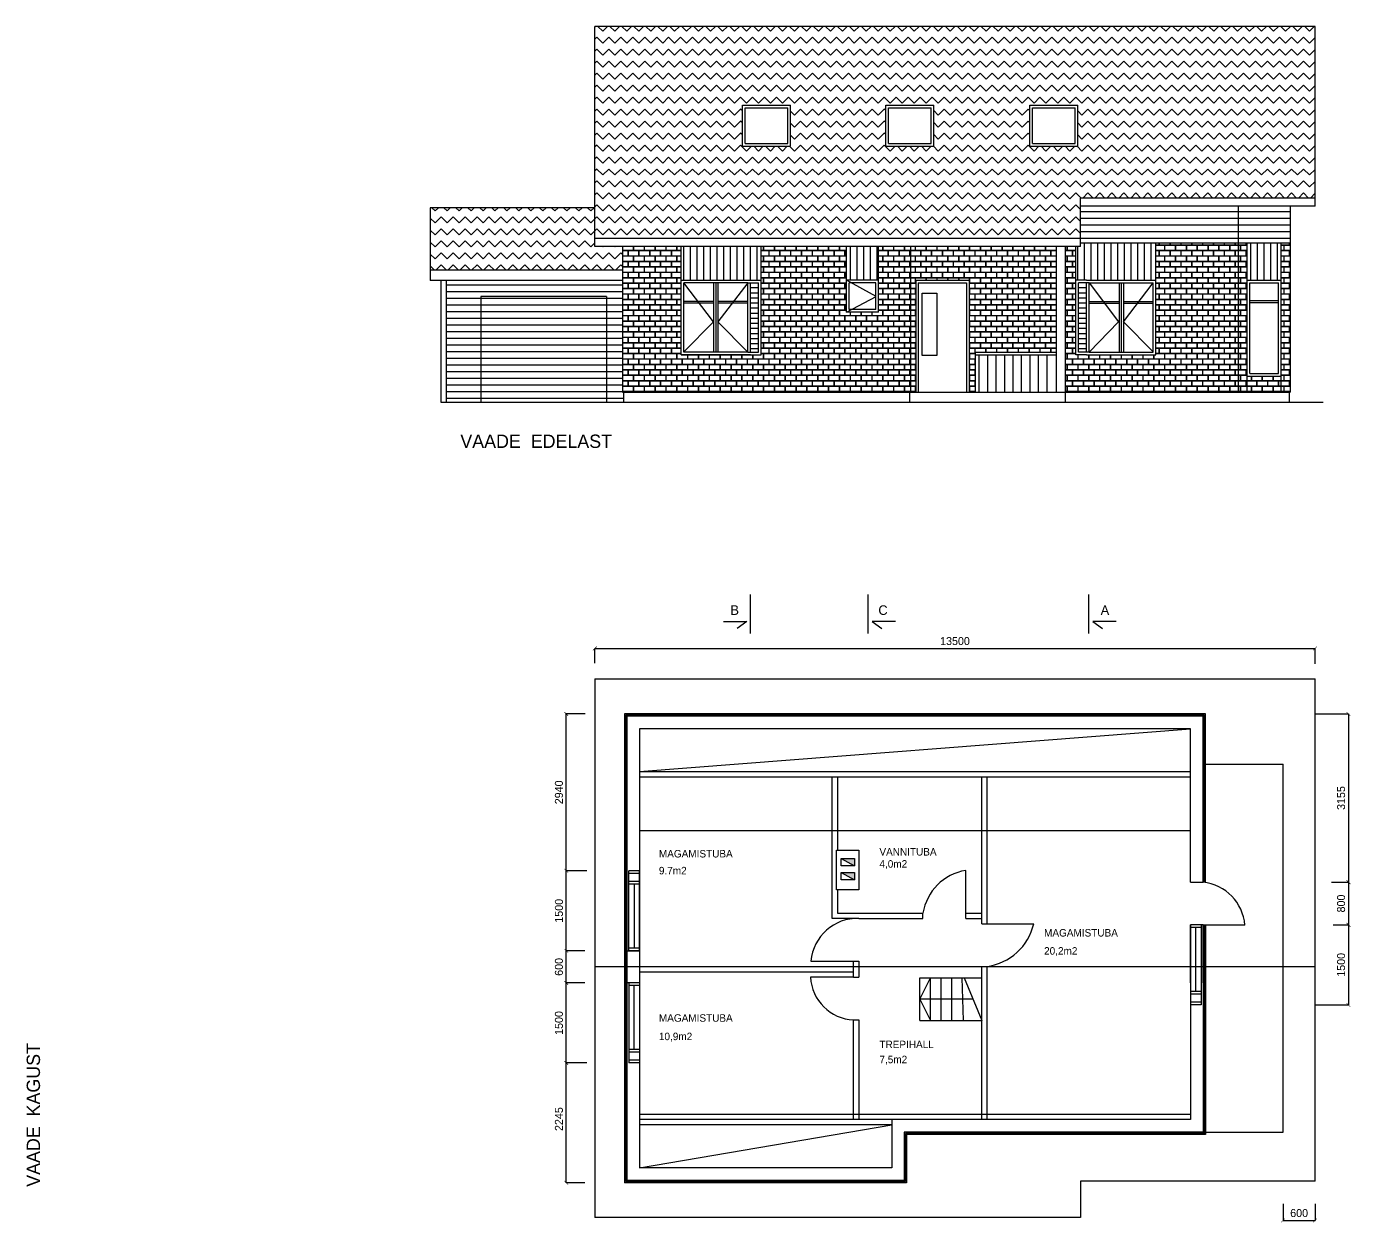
# Model space of a CAD drawing. Header units: millimetres. Extents: x -183747 to 314141, y 291435 to 411008.
# Drawn here: x -145679 to -120863, y 388589 to 411008 of the extents above; entities that cross this region are included whole.
import ezdxf

# ---------------------------------------------------------------- set-up
doc = ezdxf.new("R2010")
doc.units = ezdxf.units.MM
for name, color, linetype in [('kivivooder', 254, 'Continuous'), ('kollane', 5, 'Continuous'), ('PIIR', 1, 'Continuous'), ('pun', 1, 'Continuous'), ('puuvooder', 31, 'Continuous'), ('TEKST', 7, 'Continuous'), ('uks', 5, 'Continuous')]:
    doc.layers.add(name, color=color, linetype=linetype)
doc.dimstyles.new('ISO-25', dxfattribs={"dimtxt": 2.5, "dimasz": 2.5, "dimexe": 1.25, "dimexo": 0.625, "dimgap": 6.25, "dimtad": 1, "dimdec": 0, "dimtxsty": 'Standard', "dimcen": 2.5, "dimadec": 0, "dimazin": 0, "dimtfac": 1, "dimtdec": 0, "dimtmove": 0, "dimatfit": 3, "dimfxl": 0, "dimarcsym": 0})
pattern_1 = [(135, (-85935.17, 2540.42), (-224.5064, 7e-14), [158.75, -158.75]), (225, (-86047.42, 2652.67), (-7e-14, -224.5064), [158.75, -158.75])]
pattern_2 = [(360, (-85935.17, 2540.42), (3e-14, 125), [])]
pattern_3 = [(360, (-85935.17, 2540.42), (101.6, 101.6), [198.4375, -4.7625]), (360, (-86036.77, 2545.18), (101.6, 101.6), [198.4375, -4.7625]), (90, (-85935.17, 2540.42), (-101.6, 101.6), [-106.3625, 96.8375]), (90, (-85939.93, 2540.42), (-101.6, 101.6), [-106.3625, 96.8375])]
pattern_4 = [(90, (-244983.4, 195642.76), (-125, 4e-14), [])]

# ---------------------------------------------------------------- blocks, each defined once
blk = doc.blocks.new('_ArchTick')
at = {"color": 0, "linetype": 'ByBlock', "const_width": 0.15}
blk.add_lwpolyline([(-0.5, -0.5), (0.5, 0.5)], dxfattribs=at)
blk = doc.blocks.new('*D63')
at = {"layer": 'Defpoints', "color": 0}
for p in [(-135562, 391579), (-135172, 391579), (-135207, 389335)]:
    blk.add_point(p, dxfattribs=at)
at = {"layer": 'pun', "color": 0, "lineweight": -2}
for p, q in [((-135179, 391579), (-135563, 391579)), ((-135562, 389335), (-135562, 391579)), ((-135214, 389335), (-135563, 389335))]:
    blk.add_line(p, q, dxfattribs=at)
at = {"layer": 'pun', "color": 0, "lineweight": -2, "xscale": 70, "yscale": 70, "zscale": 70}
for p, rotation in [((-135562, 391579), 90), ((-135562, 389335), 270)]:
    blk.add_blockref('_ArchTick', p, dxfattribs=dict(at, rotation=rotation))
at = {"layer": 'pun', "color": 0, "insert": (-135699, 390527), "char_height": 150, "attachment_point": 5, "rotation": 90}
blk.add_mtext('2245', dxfattribs=at)
blk = doc.blocks.new('*D24')
at = {"layer": 'Defpoints', "color": 0}
for p in [(-135562, 395182), (-135172, 395182), (-135207, 393681)]:
    blk.add_point(p, dxfattribs=at)
at = {"layer": 'pun', "color": 0, "lineweight": -2}
for p, q in [((-135179, 395182), (-135563, 395182)), ((-135562, 393681), (-135562, 395182)), ((-135214, 393681), (-135563, 393681))]:
    blk.add_line(p, q, dxfattribs=at)
at = {"layer": 'pun', "color": 0, "lineweight": -2, "xscale": 70, "yscale": 70, "zscale": 70}
for p, rotation in [((-135562, 395182), 90), ((-135562, 393681), 270)]:
    blk.add_blockref('_ArchTick', p, dxfattribs=dict(at, rotation=rotation))
at = {"layer": 'pun', "color": 0, "insert": (-135699, 394432), "char_height": 150, "attachment_point": 5, "rotation": 90}
blk.add_mtext('1500', dxfattribs=at)
blk = doc.blocks.new('*D23')
at = {"layer": 'Defpoints', "color": 0}
for p in [(-135562, 393681), (-135207, 393681), (-135207, 393079)]:
    blk.add_point(p, dxfattribs=at)
at = {"layer": 'pun', "color": 0, "lineweight": -2}
for p, q in [((-135214, 393681), (-135563, 393681)), ((-135562, 393079), (-135562, 393681)), ((-135214, 393079), (-135563, 393079))]:
    blk.add_line(p, q, dxfattribs=at)
at = {"layer": 'pun', "color": 0, "lineweight": -2, "xscale": 70, "yscale": 70, "zscale": 70}
for p, rotation in [((-135562, 393681), 90), ((-135562, 393079), 270)]:
    blk.add_blockref('_ArchTick', p, dxfattribs=dict(at, rotation=rotation))
at = {"layer": 'pun', "color": 0, "insert": (-135699, 393380), "char_height": 150, "attachment_point": 5, "rotation": 90}
blk.add_mtext('600', dxfattribs=at)
blk = doc.blocks.new('*D22')
at = {"layer": 'Defpoints', "color": 0}
for p in [(-135562, 393079), (-135207, 393079), (-135172, 391579)]:
    blk.add_point(p, dxfattribs=at)
at = {"layer": 'pun', "color": 0, "lineweight": -2}
for p, q in [((-135214, 393079), (-135563, 393079)), ((-135562, 391579), (-135562, 393079)), ((-135179, 391579), (-135563, 391579))]:
    blk.add_line(p, q, dxfattribs=at)
at = {"layer": 'pun', "color": 0, "lineweight": -2, "xscale": 70, "yscale": 70, "zscale": 70}
for p, rotation in [((-135562, 393079), 90), ((-135562, 391579), 270)]:
    blk.add_blockref('_ArchTick', p, dxfattribs=dict(at, rotation=rotation))
at = {"layer": 'pun', "color": 0, "insert": (-135699, 392329), "char_height": 150, "attachment_point": 5, "rotation": 90}
blk.add_mtext('1500', dxfattribs=at)
blk = doc.blocks.new('*D21')
at = {"layer": 'Defpoints', "color": 0}
for p in [(-135562, 398122), (-135201, 398122), (-135172, 395182)]:
    blk.add_point(p, dxfattribs=at)
at = {"layer": 'pun', "color": 0, "lineweight": -2}
for p, q in [((-135207, 398122), (-135563, 398122)), ((-135562, 395182), (-135562, 398122)), ((-135179, 395182), (-135563, 395182))]:
    blk.add_line(p, q, dxfattribs=at)
at = {"layer": 'pun', "color": 0, "lineweight": -2, "xscale": 70, "yscale": 70, "zscale": 70}
for p, rotation in [((-135562, 398122), 90), ((-135562, 395182), 270)]:
    blk.add_blockref('_ArchTick', p, dxfattribs=dict(at, rotation=rotation))
at = {"layer": 'pun', "color": 0, "insert": (-135699, 396652), "char_height": 150, "attachment_point": 5, "rotation": 90}
blk.add_mtext('2940', dxfattribs=at)
blk = doc.blocks.new('*D20')
at = {"layer": 'Defpoints', "color": 0}
for p in [(-121526, 399349), (-135026, 399068), (-121526, 399057)]:
    blk.add_point(p, dxfattribs=at)
at = {"layer": 'pun', "color": 0, "lineweight": -2}
for p, q in [((-135026, 399074), (-135026, 399351)), ((-135026, 399349), (-121526, 399349)), ((-121526, 399063), (-121526, 399351))]:
    blk.add_line(p, q, dxfattribs=at)
at = {"layer": 'pun', "color": 0, "lineweight": -2, "xscale": 70, "yscale": 70, "zscale": 70, "rotation": 180}
blk.add_blockref('_ArchTick', (-135026, 399349), dxfattribs=at)
at = {"layer": 'pun', "color": 0, "lineweight": -2, "xscale": 70, "yscale": 70, "zscale": 70}
blk.add_blockref('_ArchTick', (-121526, 399349), dxfattribs=at)
at = {"layer": 'pun', "color": 0, "insert": (-128276, 399487), "char_height": 150, "attachment_point": 5}
blk.add_mtext('13500', dxfattribs=at)
blk = doc.blocks.new('*D67')
at = {"layer": 'Defpoints', "color": 0}
for p in [(-122126, 388945), (-121526, 388945), (-121526, 388627)]:
    blk.add_point(p, dxfattribs=at)
at = {"layer": 'pun', "color": 0, "lineweight": -2}
for p, q in [((-122126, 388939), (-122126, 388626)), ((-121526, 388939), (-121526, 388626)), ((-122126, 388627), (-121526, 388627))]:
    blk.add_line(p, q, dxfattribs=at)
at = {"layer": 'pun', "color": 0, "lineweight": -2, "xscale": 70, "yscale": 70, "zscale": 70, "rotation": 180}
blk.add_blockref('_ArchTick', (-122126, 388627), dxfattribs=at)
at = {"layer": 'pun', "color": 0, "lineweight": -2, "xscale": 70, "yscale": 70, "zscale": 70}
blk.add_blockref('_ArchTick', (-121526, 388627), dxfattribs=at)
at = {"layer": 'pun', "color": 0, "insert": (-121826, 388765), "char_height": 150, "attachment_point": 5}
blk.add_mtext('600', dxfattribs=at)
blk = doc.blocks.new('*D66')
at = {"layer": 'Defpoints', "color": 0}
for p in [(-121224, 394968), (-121195, 394168), (-120901, 394168)]:
    blk.add_point(p, dxfattribs=at)
at = {"layer": 'pun', "color": 0, "lineweight": -2}
for p, q in [((-121217, 394968), (-120900, 394968)), ((-120901, 394968), (-120901, 394168)), ((-121189, 394168), (-120900, 394168))]:
    blk.add_line(p, q, dxfattribs=at)
at = {"layer": 'pun', "color": 0, "lineweight": -2, "xscale": 70, "yscale": 70, "zscale": 70}
for p, rotation in [((-120901, 394968), 90), ((-120901, 394168), 270)]:
    blk.add_blockref('_ArchTick', p, dxfattribs=dict(at, rotation=rotation))
at = {"layer": 'pun', "color": 0, "insert": (-121039, 394568), "char_height": 150, "attachment_point": 5, "rotation": 90}
blk.add_mtext('800', dxfattribs=at)
blk = doc.blocks.new('*D65')
at = {"layer": 'Defpoints', "color": 0}
for p in [(-121526, 398122), (-121224, 394968), (-120901, 394968)]:
    blk.add_point(p, dxfattribs=at)
at = {"layer": 'pun', "color": 0, "lineweight": -2}
for p, q in [((-121520, 398122), (-120900, 398122)), ((-120901, 398122), (-120901, 394968)), ((-121217, 394968), (-120900, 394968))]:
    blk.add_line(p, q, dxfattribs=at)
at = {"layer": 'pun', "color": 0, "lineweight": -2, "xscale": 70, "yscale": 70, "zscale": 70}
for p, rotation in [((-120901, 398122), 90), ((-120901, 394968), 270)]:
    blk.add_blockref('_ArchTick', p, dxfattribs=dict(at, rotation=rotation))
at = {"layer": 'pun', "color": 0, "insert": (-121039, 396545), "char_height": 150, "attachment_point": 5, "rotation": 90}
blk.add_mtext('3155', dxfattribs=at)
blk = doc.blocks.new('*D64')
at = {"layer": 'Defpoints', "color": 0}
for p in [(-121195, 394168), (-121526, 392668), (-120901, 392668)]:
    blk.add_point(p, dxfattribs=at)
at = {"layer": 'pun', "color": 0, "lineweight": -2}
for p, q in [((-121189, 394168), (-120900, 394168)), ((-120901, 394168), (-120901, 392668)), ((-121520, 392668), (-120900, 392668))]:
    blk.add_line(p, q, dxfattribs=at)
at = {"layer": 'pun', "color": 0, "lineweight": -2, "xscale": 70, "yscale": 70, "zscale": 70}
for p, rotation in [((-120901, 394168), 90), ((-120901, 392668), 270)]:
    blk.add_blockref('_ArchTick', p, dxfattribs=dict(at, rotation=rotation))
at = {"layer": 'pun', "color": 0, "insert": (-121039, 393418), "char_height": 150, "attachment_point": 5, "rotation": 90}
blk.add_mtext('1500', dxfattribs=at)

msp = doc.modelspace()

# ---------------------------------------------------------------- hatches: boundary and pattern name
at = {"layer": 'kivivooder'}
h = msp.add_hatch(dxfattribs=at)
h.set_pattern_fill('AR-B816C', color=256, scale=0.5, angle=360, style=0)
h.set_pattern_definition(pattern_3)
h.paths.add_polyline_path([(-133410.79905, 406253.93498), (-133410.79905, 406885.61547), (-134510.79905, 406885.61547), (-134510.79905, 404153.93498), (-129110.79905, 404153.93498), (-129110.79905, 406885.61547), (-129710.79905, 406885.61547), (-129710.79905, 406253.93498), (-129710.79905, 405653.93498), (-130310.79905, 405653.93498), (-130310.79905, 406253.93498), (-130310.79905, 406885.61547), (-131910.79905, 406885.61547), (-131910.79905, 406253.93498), (-131910.79905, 404853.93498), (-132110.79905, 404853.93498), (-133410.79905, 404853.93498)])
h = msp.add_hatch(dxfattribs=at)
h.set_pattern_fill('AR-B816C', color=256, scale=0.5, angle=360, style=0)
h.set_pattern_definition(pattern_3)
h.paths.add_polyline_path([(-126381.5613, 406885.61547), (-129110.79905, 406885.61547), (-129110.79905, 404153.93498), (-129011.6961, 404153.93498), (-129011.6961, 406254.55998), (-128010.79905, 406254.55998), (-128010.79905, 404153.93498), (-127899.76518, 404153.93498), (-127899.76518, 404895.3094), (-126381.5613, 404895.3094)])
h = msp.add_hatch(dxfattribs=at)
h.set_pattern_fill('AR-B816C', color=256, scale=0.5, angle=360, style=0)
h.set_pattern_definition(pattern_3)
h.paths.add_polyline_path([(-122969.37769, 404153.93498), (-122969.37769, 406953.93498), (-124510.79905, 406953.93498), (-124510.79905, 406253.93498), (-124510.79905, 404853.93498), (-125810.79905, 404853.93498), (-126010.79905, 404853.93498), (-126010.79905, 406253.93498), (-126010.79905, 406885.61547), (-126210.79905, 406885.61547), (-126210.79905, 404153.93498)])
h = msp.add_hatch(dxfattribs=at)
h.set_pattern_fill('AR-B816C', color=256, scale=0.5, angle=360, style=0)
h.set_pattern_definition(pattern_3)
h.paths.add_polyline_path([(-122969.37769, 404153.93498), (-122800.58999, 404153.93498), (-122800.58999, 404453.93498), (-122800.58999, 406253.93498), (-122800.58999, 406953.93498), (-122969.37769, 406953.93498)])
h.paths.add_polyline_path([(-122164.19388, 404453.93498), (-122164.19388, 404153.93498), (-121991.56023, 404153.93498), (-121991.56023, 406953.93498), (-122164.19388, 406953.93498), (-122164.19388, 406253.93498)])
h.paths.add_polyline_path([(-122164.19388, 404153.93498), (-122164.19388, 404453.93498), (-122800.58999, 404453.93498), (-122800.58999, 404153.93498)])
at = {"layer": 'kollane'}
h = msp.add_hatch(dxfattribs=at)
h.set_pattern_fill('LINE', color=256, scale=30, angle=360, style=0)
h.set_pattern_definition([(360, (-234805.11, 198943.36), (2e-14, 95.25), [])])
h.paths.add_polyline_path([(-131960.79905, 406203.93498), (-132110.79905, 406203.93498), (-132110.79905, 404903.93498), (-131960.79905, 404903.93498)])
h = msp.add_hatch(dxfattribs=at)
h.set_pattern_fill('LINE', color=256, scale=30, angle=360, style=0)
h.set_pattern_definition([(180, (-23116.49, 198943.36), (2e-14, 95.25), [])])
h.paths.add_polyline_path([(-125810.79905, 406203.93498), (-125960.79905, 406203.93498), (-125960.79905, 404903.93498), (-125810.79905, 404903.93498)])
h = msp.add_hatch(dxfattribs=at)
h.set_pattern_fill('LINE', color=256, scale=50, angle=810, style=0)
h.set_pattern_definition([(90, (-175127.77, 442570.17), (-158.75, 9e-14), [])])
h.paths.add_polyline_path([(-127899.76518, 404845.3094), (-127899.76518, 404153.93498), (-126481.5613, 404153.93498), (-126481.5613, 404845.3094)])
at = {"layer": 'pun'}
h = msp.add_hatch(dxfattribs=at)
h.set_pattern_fill('ZIGZAG', color=256, scale=50, angle=495, style=0)
h.set_pattern_definition(pattern_1)
h.paths.add_polyline_path([(-135025.79905, 411007.505), (-135025.79905, 407035.61547), (-125925.79905, 407035.61547), (-125925.79905, 407791.05383), (-121525.79905, 407791.05383), (-121525.79905, 411007.505)])
h.paths.add_polyline_path([(-131360.78153, 409534.505), (-131360.78153, 408763.15987), (-132260.78153, 408763.15987), (-132260.78153, 409534.505)], flags=16)
h.paths.add_polyline_path([(-131410.78153, 409484.505), (-131410.78153, 408813.15987), (-132210.78153, 408813.15987), (-132210.78153, 409484.505)], flags=0)
h.paths.add_polyline_path([(-129574.74577, 409534.505), (-128674.74577, 409534.505), (-128674.74577, 408763.15987), (-129574.74577, 408763.15987)], flags=16)
h.paths.add_polyline_path([(-129524.74577, 409484.505), (-128724.74577, 409484.505), (-128724.74577, 408813.15987), (-129524.74577, 408813.15987)], flags=0)
h.paths.add_polyline_path([(-126874.74577, 409534.505), (-125974.74577, 409534.505), (-125974.74577, 408763.15987), (-126874.74577, 408763.15987)], flags=16)
h.paths.add_polyline_path([(-126824.74577, 409484.505), (-126024.74577, 409484.505), (-126024.74577, 408813.15987), (-126824.74577, 408813.15987)], flags=0)
h.paths.add_polyline_path([(-132210.78153, 409484.505), (-132210.78153, 408813.15987), (-131410.78153, 408813.15987), (-131410.78153, 409484.505)], flags=0)
h.paths.add_polyline_path([(-128724.74577, 409484.505), (-129524.74577, 409484.505), (-129524.74577, 408813.15987), (-128724.74577, 408813.15987)], flags=0)
h.paths.add_polyline_path([(-126024.74577, 409484.505), (-126824.74577, 409484.505), (-126824.74577, 408813.15987), (-126024.74577, 408813.15987)], flags=0)
h = msp.add_hatch(dxfattribs=at)
h.set_pattern_fill('ZIGZAG', color=256, scale=50, angle=495, style=0)
h.set_pattern_definition(pattern_1)
h.paths.add_polyline_path([(-135782.86475, 406439.93498), (-134510.79905, 406439.93498), (-134510.79905, 406885.61547), (-135025.79905, 406885.61547), (-135025.79905, 407610.99526), (-138110.79905, 407610.99526), (-138110.79905, 406439.48537), (-135782.86475, 406439.48537)])
at = {"layer": 'puuvooder'}
h = msp.add_hatch(dxfattribs=at)
h.set_pattern_fill('_USER', color=256, scale=125, angle=360, style=0, pattern_type=0)
h.set_pattern_definition(pattern_2)
h.paths.add_polyline_path([(-122969.37769, 406953.93498), (-122969.37769, 407637.84494), (-125925.79905, 407637.84494), (-125925.79905, 406953.93498)])
h = msp.add_hatch(dxfattribs=at)
h.set_pattern_fill('_USER', color=256, scale=125, angle=360, style=0, pattern_type=0)
h.set_pattern_definition(pattern_2)
h.paths.add_polyline_path([(-122969.37769, 407637.84494), (-122969.37769, 406953.93498), (-121991.56023, 406953.93498), (-121991.56023, 407637.84494)])
h = msp.add_hatch(dxfattribs=at)
h.set_pattern_fill('_USER', color=256, scale=125, angle=450, style=0, pattern_type=0)
h.set_pattern_definition(pattern_4)
h.paths.add_polyline_path([(-132110.79905, 406253.93498), (-131910.79905, 406253.93498), (-131910.79905, 406885.61547), (-133410.79905, 406885.61547), (-133410.79905, 406253.93498)])
h = msp.add_hatch(dxfattribs=at)
h.set_pattern_fill('_USER', color=256, scale=125, angle=450, style=0, pattern_type=0)
h.set_pattern_definition(pattern_4)
h.paths.add_polyline_path([(-129710.79905, 406253.93498), (-129710.79905, 406885.61547), (-130310.79905, 406885.61547), (-130310.79905, 406253.93498)])
h = msp.add_hatch(dxfattribs=at)
h.set_pattern_fill('_USER', color=256, scale=125, angle=450, style=0, pattern_type=0)
h.set_pattern_definition([(90, (-244975.81, 195642.76), (-125, 4e-14), [])])
h.paths.add_polyline_path([(-125903.21161, 406953.93498), (-125903.21161, 406885.61547), (-126010.79905, 406885.61547), (-126010.79905, 406253.93498), (-125810.79905, 406253.93498), (-124510.79905, 406253.93498), (-124510.79905, 406953.93498)])
h = msp.add_hatch(dxfattribs=at)
h.set_pattern_fill('_USER', color=256, scale=125, angle=450, style=0, pattern_type=0)
h.set_pattern_definition([(90, (-244981.08, 195642.76), (-125, 4e-14), [])])
h.paths.add_polyline_path([(-122800.58999, 406953.93498), (-122800.58999, 406253.93498), (-122164.19388, 406253.93498), (-122164.19388, 406953.93498)])
h = msp.add_hatch(dxfattribs=at)
h.set_pattern_fill('_USER', color=256, scale=125, angle=360, style=0, pattern_type=0)
h.set_pattern_definition(pattern_2)
h.paths.add_polyline_path([(-137810.79905, 403965.67027), (-137160.79905, 403965.67027), (-137160.79905, 405947.97141), (-134810.79905, 405947.97141), (-134810.79905, 403965.67027), (-134488.79905, 403965.67027), (-134488.79905, 404153.93498), (-134510.79905, 404153.93498), (-134510.79905, 406247.97141), (-137810.79905, 406247.97141)])
h = msp.add_hatch(dxfattribs=at)
h.set_pattern_fill('_USER', color=1, scale=125, angle=360, style=0, pattern_type=0)
h.set_pattern_definition(pattern_2)
h.paths.add_polyline_path([(-137160.79905, 403965.67027), (-134810.79905, 403965.67027), (-134810.79905, 405947.97141), (-137160.79905, 405947.97141)])
at = {"layer": 'uks'}
h = msp.add_hatch(color=256, dxfattribs=at)
h.paths.add_polyline_path([(-130411.85512, 395414.64381), (-130159.81307, 395274.82564), (-130159.81307, 395414.64381)])
h.paths.add_polyline_path([(-130411.85512, 395148.98916), (-130159.81307, 395009.17099), (-130159.81307, 395148.98916)])

# ---------------------------------------------------------------- linework, layer by layer
for p, q in [((-135025.79905, 406885.61547), (-135025.79905, 411007.505)), ((-121525.79905, 411007.505), (-135025.79905, 411007.505)), ((-121525.79905, 407637.84494), (-121525.79905, 411007.505)), ((-121525.79905, 407791.05383), (-125925.79905, 407791.05383)), ((-138110.79905, 407610.99526), (-138110.79905, 406247.97141)), ((-135025.79905, 407610.99526), (-138110.79905, 407610.99526)), ((-121525.79905, 407637.84494), (-125925.79905, 407637.84494)), ((-122969.37769, 407637.84494), (-122969.37769, 404153.93498)), ((-121991.56023, 407637.84494), (-121991.56023, 404153.93498)), ((-125925.79905, 407035.61547), (-135025.79905, 407035.61547)), ((-125925.79905, 406885.61547), (-135025.79905, 406885.61547)), ((-134510.79905, 406885.61547), (-134510.79905, 404153.93498)), ((-129110.79905, 406885.61547), (-129110.79905, 404153.93498)), ((-126381.5613, 406885.61547), (-126381.5613, 404153.93498)), ((-126210.79905, 406885.61547), (-126210.79905, 404153.93498)), ((-134510.79905, 406439.48537), (-138110.79905, 406439.48537)), ((-134510.79905, 406247.97141), (-138110.79905, 406247.97141)), ((-137910.79905, 406247.97141), (-137910.79905, 403965.67027)), ((-137810.79905, 406247.97141), (-137810.79905, 403965.67027)), ((-137160.79905, 405947.97141), (-137160.79905, 403965.67027)), ((-134810.79905, 405947.97141), (-137160.79905, 405947.97141)), ((-134810.79905, 405947.97141), (-134810.79905, 403965.67027)), ((-134488.79905, 404153.93498), (-134488.79905, 403965.67027)), ((-129130.48949, 404153.93498), (-129130.48949, 403965.67027)), ((-126210.79905, 404153.93498), (-126210.79905, 403965.67027)), ((-122013.56023, 404153.93498), (-122013.56023, 403965.67027)), ((-137910.79905, 403965.67027), (-121376.35047, 403965.67027)), ((-134467.79905, 398122.39492), (-134467.79905, 390281.64492)), ((-123583.79905, 398122.39492), (-134467.79905, 398122.39492)), ((-134447.79905, 398102.39492), (-134447.79905, 390281.64492)), ((-123603.79905, 398102.39492), (-134447.79905, 398102.39492)), ((-134425.79905, 398080.39492), (-134425.79905, 390281.64492)), ((-123625.79905, 398080.39492), (-134425.79905, 398080.39492)), ((-123625.79905, 394968.39492), (-123625.79905, 398080.39492)), ((-123603.79905, 394968.39492), (-123603.79905, 398102.39492)), ((-123583.79905, 394968.39492), (-123583.79905, 398122.39492)), ((-134190.79905, 397845.39492), (-134190.79905, 390281.64492)), ((-123860.79905, 397845.39492), (-134190.79905, 397845.39492)), ((-123860.79905, 394968.39492), (-123860.79905, 397845.39492)), ((-123625.79905, 397178.70935), (-122125.79905, 397178.70935)), ((-122125.79905, 390281.64492), (-122125.79905, 397178.70935)), ((-134190.79905, 397043.70935), (-123860.79905, 397043.70935)), ((-134190.79905, 396943.70935), (-130090.79905, 396943.70935)), ((-130575.79905, 394287.67302), (-130575.79905, 396943.70935)), ((-130475.79905, 396943.70935), (-130475.79905, 395568.44387)), ((-130090.79905, 396943.70935), (-123860.79905, 396943.70935)), ((-127775.79905, 394187.67302), (-127775.79905, 396943.70935)), ((-127675.79905, 394187.67302), (-127675.79905, 396943.70935)), ((-123860.79905, 394968.39492), (-123625.79905, 394968.39492)), ((-130475.79905, 394827.40754), (-130475.79905, 394387.67302)), ((-130475.79905, 394387.67302), (-128875.79905, 394387.67302)), ((-128875.79905, 394287.67302), (-128875.79905, 394387.67302)), ((-128075.79905, 394387.67302), (-127775.79905, 394387.67302)), ((-128075.79905, 394287.67302), (-128075.79905, 394387.67302)), ((-130075.79905, 394287.67302), (-130575.79905, 394287.67302)), ((-130075.79905, 394287.67302), (-128875.79905, 394287.67302)), ((-128075.79905, 394287.67302), (-127775.79905, 394287.67302)), ((-127775.79905, 394187.67302), (-127675.79905, 394187.67302)), ((-123860.79901, 393080.52992), (-123860.17401, 394168.52992)), ((-123625.79905, 394168.39492), (-123860.17409, 394168.39492)), ((-123625.79905, 393080.39492), (-123625.17405, 394168.39492)), ((-123603.79905, 394168.39492), (-123603.79905, 390259.64492)), ((-123583.79905, 394168.39492), (-123583.79905, 390239.64492)), ((-134425.79905, 393681.34152), (-134190.79905, 393681.34152)), ((-134190.79905, 393387.67302), (-130175.79905, 393387.67302)), ((-130175.79905, 393187.67302), (-130175.79905, 393487.67302)), ((-130175.79905, 393487.67302), (-130075.79905, 393487.67302)), ((-130075.79905, 393487.67302), (-130075.79905, 393187.67302)), ((-127775.79905, 390516.64492), (-127775.79905, 393387.67302)), ((-127775.79905, 393387.67302), (-127675.79905, 393387.67302)), ((-127675.79905, 390516.64492), (-127675.79905, 393387.67302)), ((-134190.79905, 393287.67302), (-130175.79905, 393287.67302)), ((-130175.79905, 393187.67302), (-130075.79905, 393187.67302)), ((-134190.79905, 393079.46652), (-134425.79905, 393079.46652)), ((-123860.79905, 393080.39492), (-123860.79905, 390516.64492)), ((-123625.79905, 393080.39492), (-123625.79905, 390281.64492)), ((-130175.79905, 390516.64492), (-130175.79905, 392387.67302)), ((-130175.79905, 392387.67302), (-130075.79905, 392387.67302)), ((-130075.79905, 392387.67302), (-130075.79905, 390516.64492)), ((-130075.79905, 392341.69067), (-130075.79905, 390531.64492)), ((-127775.79905, 390531.64492), (-127775.79905, 391128.70935)), ((-129460.79905, 390516.64492), (-134190.79905, 390516.64492)), ((-129460.79905, 390416.64492), (-134190.79905, 390416.64492)), ((-123860.79905, 390516.64492), (-129460.79905, 390516.64492)), ((-129460.79905, 390516.64492), (-129460.79905, 389611.83435)), ((-134467.79905, 390281.64492), (-134467.79905, 389334.83435)), ((-134447.79905, 390281.64492), (-134447.79905, 389354.83435)), ((-134425.79905, 390281.64492), (-134425.79905, 389376.83435)), ((-134190.79905, 390281.64492), (-134190.79905, 389611.83435)), ((-123625.79905, 390281.64492), (-129225.79905, 390281.64492)), ((-129225.79905, 390281.64492), (-129225.79905, 389376.83435)), ((-128925.79905, 390281.64492), (-129225.79905, 390281.64492)), ((-123603.79905, 390259.64492), (-129203.79905, 390259.64492)), ((-129203.79905, 390259.64492), (-129203.79905, 389354.83435)), ((-123583.79905, 390239.64492), (-129183.79905, 390239.64492)), ((-129183.79905, 390239.64492), (-129183.79905, 389334.83435)), ((-128025.79905, 390281.64492), (-124373.17604, 390281.64492)), ((-124373.17604, 390281.64492), (-123625.79905, 390281.64492)), ((-123625.79905, 390281.64492), (-122125.79905, 390281.64492)), ((-129225.79905, 389376.83435), (-134425.79905, 389376.83435)), ((-129460.79905, 389611.83435), (-134190.79905, 389611.83435)), ((-129183.79905, 389334.83435), (-134467.79905, 389334.83435)), ((-129203.79905, 389354.83435), (-134447.79905, 389354.83435))]:
    msp.add_line(p, q)
for points in [[(-130495.86914, 395568.44387), (-130075.79905, 395568.44387), (-130075.79905, 394827.40754), (-130495.86914, 394827.40754)], [(-130411.85512, 395414.64381), (-130159.81307, 395414.64381), (-130159.81307, 395274.82564), (-130411.85512, 395274.82564)], [(-130411.85512, 395148.98916), (-130159.81307, 395148.98916), (-130159.81307, 395009.17099), (-130411.85512, 395009.17099)]]:
    msp.add_lwpolyline(points, close=True)
at = {"layer": 'kivivooder'}
for p, q in [((-132260.78153, 409534.505), (-131360.78153, 409534.505)), ((-132260.78153, 408763.15987), (-132260.78153, 409534.505)), ((-132210.78153, 409484.505), (-131410.78153, 409484.505)), ((-132210.78153, 408813.15987), (-132210.78153, 409484.505)), ((-131410.78153, 408813.15987), (-131410.78153, 409484.505)), ((-131360.78153, 408763.15987), (-131360.78153, 409534.505)), ((-129574.74577, 408763.15987), (-129574.74577, 409534.505)), ((-129574.74577, 409534.505), (-128674.74577, 409534.505)), ((-129524.74577, 408813.15987), (-129524.74577, 409484.505)), ((-129524.74577, 409484.505), (-128724.74577, 409484.505)), ((-128724.74577, 408813.15987), (-128724.74577, 409484.505)), ((-128674.74577, 408763.15987), (-128674.74577, 409534.505)), ((-126874.74577, 409534.505), (-125974.74577, 409534.505)), ((-126874.74577, 408763.15987), (-126874.74577, 409534.505)), ((-126824.74577, 409484.505), (-126024.74577, 409484.505)), ((-126824.74577, 408813.15987), (-126824.74577, 409484.505)), ((-126024.74577, 408813.15987), (-126024.74577, 409484.505)), ((-125974.74577, 408763.15987), (-125974.74577, 409534.505)), ((-132260.78153, 408763.15987), (-131360.78153, 408763.15987)), ((-132210.78153, 408813.15987), (-131410.78153, 408813.15987)), ((-129574.74577, 408763.15987), (-128674.74577, 408763.15987)), ((-129524.74577, 408813.15987), (-128724.74577, 408813.15987)), ((-126874.74577, 408763.15987), (-125974.74577, 408763.15987)), ((-126824.74577, 408813.15987), (-126024.74577, 408813.15987)), ((-125925.79905, 406885.61547), (-125925.79905, 407791.05383)), ((-133410.79905, 406253.93498), (-133410.79905, 406885.61547)), ((-131910.79905, 406253.93498), (-131910.79905, 406885.61547)), ((-130310.79905, 406253.93498), (-130310.79905, 406885.61547)), ((-129710.79905, 406253.93498), (-129710.79905, 406885.61547)), ((-126010.79905, 406253.93498), (-126010.79905, 406885.61547)), ((-125925.79905, 406953.93498), (-121991.56023, 406953.93498)), ((-124510.79905, 406253.93498), (-124510.79905, 406953.93498)), ((-122800.58999, 406253.93498), (-122800.58999, 406953.93498)), ((-122164.19388, 406253.93498), (-122164.19388, 406953.93498)), ((-122800.58999, 404153.93498), (-122800.58999, 404453.93498)), ((-122164.19388, 404153.93498), (-122164.19388, 404453.93498)), ((-122164.19388, 404153.93498), (-122164.19388, 404453.93498)), ((-134390.79905, 393681.34152), (-134390.79905, 395181.96652)), ((-134190.79905, 395181.96652), (-134390.79905, 395181.96652)), ((-134190.79905, 395131.96652), (-134390.79905, 395131.96652)), ((-134190.79905, 393681.34152), (-134190.79905, 395181.96652)), ((-134190.79905, 394981.96652), (-134390.79905, 394981.96652)), ((-134190.79905, 394931.96652), (-134390.79905, 394931.96652)), ((-134290.79905, 394931.96652), (-134290.79905, 393731.96652)), ((-123660.17409, 394168.39492), (-123860.17409, 394168.39492)), ((-123860.17409, 394168.39492), (-123860.17409, 392667.76992)), ((-123660.17409, 394117.76992), (-123860.17409, 394117.76992)), ((-123760.17409, 392917.76992), (-123760.17409, 394117.76992)), ((-123660.17409, 394168.39492), (-123660.17409, 392667.76992)), ((-134190.79905, 393731.96652), (-134390.79905, 393731.96652)), ((-134190.79905, 393681.34152), (-134390.79905, 393681.34152)), ((-121525.79905, 393378.84152), (-135025.79905, 393378.84152)), ((-134390.79905, 393079.46652), (-134390.79905, 391578.84152)), ((-134190.79905, 393079.46652), (-134390.79905, 393079.46652)), ((-134190.79905, 393028.84152), (-134390.79905, 393028.84152)), ((-134290.79905, 391828.84152), (-134290.79905, 393028.84152)), ((-134190.79905, 393079.46652), (-134190.79905, 391578.84152)), ((-123660.17409, 392917.76992), (-123860.17409, 392917.76992)), ((-123660.17409, 392867.76992), (-123860.17409, 392867.76992)), ((-123660.17409, 392717.76992), (-123860.17409, 392717.76992)), ((-123660.17409, 392667.76992), (-123860.17409, 392667.76992)), ((-134190.79905, 391828.84152), (-134390.79905, 391828.84152)), ((-134190.79905, 391778.84152), (-134390.79905, 391778.84152)), ((-134190.79905, 391628.84152), (-134390.79905, 391628.84152)), ((-134190.79905, 391578.84152), (-134390.79905, 391578.84152))]:
    msp.add_line(p, q, dxfattribs=at)
at = {"layer": 'kollane'}
for p, q in [((-133410.79905, 404853.93498), (-133410.79905, 406253.93498)), ((-133410.79905, 404853.93498), (-133410.79905, 406253.93498)), ((-133410.79905, 406253.93498), (-132110.79905, 406253.93498)), ((-133410.79905, 404853.93498), (-133410.79905, 406253.93498)), ((-132110.79905, 406253.93498), (-131910.79905, 406253.93498)), ((-131910.79905, 404853.93498), (-131910.79905, 406253.93498)), ((-129710.79905, 406253.93498), (-130310.79905, 406253.93498)), ((-130310.79905, 405653.93498), (-130310.79905, 406253.93498)), ((-129710.79905, 405653.93498), (-129710.79905, 406253.93498)), ((-129011.6961, 406254.55998), (-128010.79905, 406254.55998)), ((-129011.6961, 406254.55998), (-129011.6961, 404153.93498)), ((-128010.79905, 406254.55998), (-128010.79905, 404153.93498)), ((-126010.79905, 404853.93498), (-126010.79905, 406253.93498)), ((-125810.79905, 406253.93498), (-126010.79905, 406253.93498)), ((-125810.79905, 406253.93498), (-124510.79905, 406253.93498)), ((-124510.79905, 404853.93498), (-124510.79905, 406253.93498)), ((-124510.79905, 404853.93498), (-124510.79905, 406253.93498)), ((-124510.79905, 404853.93498), (-124510.79905, 406253.93498)), ((-122800.58999, 406253.93498), (-122164.19388, 406253.93498)), ((-122800.58999, 404453.93498), (-122800.58999, 406253.93498)), ((-122164.19388, 404453.93498), (-122164.19388, 406253.93498)), ((-133360.79905, 404903.93498), (-133360.79905, 406203.93498)), ((-132800.79905, 406203.93498), (-132800.79905, 404903.93498)), ((-132760.79905, 406203.93498), (-132760.79905, 404903.93498)), ((-132720.79905, 406203.93498), (-132720.79905, 404903.93498)), ((-132160.79905, 404903.93498), (-132160.79905, 406203.93498)), ((-132160.79905, 406203.93498), (-131960.79905, 406203.93498)), ((-132110.79905, 404903.93498), (-132110.79905, 406203.93498)), ((-131960.79905, 404903.93498), (-131960.79905, 406203.93498)), ((-129760.79905, 406203.93498), (-130260.79905, 406203.93498)), ((-130260.79905, 405703.93498), (-130260.79905, 406203.93498)), ((-129760.79905, 405703.93498), (-129760.79905, 406203.93498)), ((-128963.42206, 406204.55998), (-128060.79905, 406204.55998)), ((-128963.42206, 406204.55998), (-128963.42206, 404153.93498)), ((-128060.79905, 406204.55998), (-128060.79905, 404153.93498)), ((-125960.79905, 404903.93498), (-125960.79905, 406203.93498)), ((-125760.79905, 406203.93498), (-125960.79905, 406203.93498)), ((-125810.79905, 404903.93498), (-125810.79905, 406203.93498)), ((-125760.79905, 404903.93498), (-125760.79905, 406203.93498)), ((-125200.79905, 406203.93498), (-125200.79905, 404903.93498)), ((-125160.79905, 406203.93498), (-125160.79905, 404903.93498)), ((-125120.79905, 406203.93498), (-125120.79905, 404903.93498)), ((-124560.79905, 404903.93498), (-124560.79905, 406203.93498)), ((-122750.58999, 406203.93498), (-122214.19388, 406203.93498)), ((-122750.58999, 404503.93498), (-122750.58999, 406203.93498)), ((-122214.19388, 404503.93498), (-122214.19388, 406203.93498)), ((-122750.58999, 405872.19788), (-122214.19388, 405872.19788)), ((-122750.58999, 405832.19788), (-122214.19388, 405832.19788)), ((-129710.79905, 405653.93498), (-130310.79905, 405653.93498)), ((-129760.79905, 405703.93498), (-130260.79905, 405703.93498)), ((-132110.79905, 404853.93498), (-133410.79905, 404853.93498)), ((-133410.79905, 404853.93498), (-132110.79905, 404853.93498)), ((-132160.79905, 404903.93498), (-133360.79905, 404903.93498)), ((-132160.79905, 404903.93498), (-131960.79905, 404903.93498)), ((-132110.79905, 404853.93498), (-131910.79905, 404853.93498)), ((-126381.5613, 404895.3094), (-127899.76518, 404895.3094)), ((-127899.76518, 404895.3094), (-127899.76518, 404153.93498)), ((-126381.5613, 404845.3094), (-127899.76518, 404845.3094)), ((-125810.79905, 404853.93498), (-126010.79905, 404853.93498)), ((-125760.79905, 404903.93498), (-125960.79905, 404903.93498)), ((-125810.79905, 404853.93498), (-124510.79905, 404853.93498)), ((-125760.79905, 404903.93498), (-124560.79905, 404903.93498)), ((-122800.58999, 404453.93498), (-122164.19388, 404453.93498)), ((-122750.58999, 404503.93498), (-122214.19388, 404503.93498)), ((-134510.79905, 404153.93498), (-121991.56023, 404153.93498))]:
    msp.add_line(p, q, dxfattribs=at)
msp.add_lwpolyline([(-128891.42059, 406007.52284), (-128613.83847, 406007.52284), (-128613.83847, 404840.91344), (-128891.42059, 404840.91344)], close=True, dxfattribs=at)
at = {"layer": 'PIIR'}
for p, q in [((-129753.93039, 405948.80754), (-130310.79905, 406253.93498)), ((-132800.79905, 405471.32215), (-133360.79905, 406203.93498)), ((-132160.79905, 406203.93498), (-132720.79905, 405471.33491)), ((-125760.79905, 406203.93498), (-125211.20019, 405471.33491)), ((-125120.79905, 405471.32215), (-124560.79905, 406203.93498)), ((-130310.79905, 405653.93498), (-129753.93039, 405948.80754)), ((-133360.79905, 404907.18625), (-132800.79905, 405471.32215)), ((-132720.79905, 405471.33491), (-132160.79905, 404903.93498)), ((-125211.20019, 405471.33491), (-125760.79905, 404903.93498)), ((-124560.79905, 404907.18625), (-125120.79905, 405471.32215))]:
    msp.add_line(p, q, dxfattribs=at)
at = {"layer": 'pun'}
for p, q in [((-134190.79905, 397043.70935), (-123860.79905, 397845.39492)), ((-134190.79905, 395936.95576), (-123860.79905, 395936.95576)), ((-134190.79905, 390620.46295), (-123860.79905, 390620.46295)), ((-134190.79905, 389611.83435), (-129460.79905, 390416.64492))]:
    msp.add_line(p, q, dxfattribs=at)
at = {"layer": 'puuvooder'}
msp.add_line((-134510.79905, 406439.93498), (-135782.86475, 406439.93498), dxfattribs=at)
at = {"layer": 'uks'}
for p, q in [((-133410.79905, 406253.93498), (-132110.79905, 406253.93498)), ((-132160.79905, 406203.93498), (-133360.79905, 406203.93498)), ((-125760.79905, 406203.93498), (-124560.79905, 406203.93498)), ((-132800.79905, 405853.93498), (-133360.79905, 405853.93498)), ((-132800.79905, 405823.93498), (-133360.79905, 405823.93498)), ((-132160.79905, 405853.93498), (-132720.79905, 405853.93498)), ((-132160.79905, 405823.93498), (-132720.79905, 405823.93498)), ((-125760.79905, 405853.93498), (-125200.79905, 405853.93498)), ((-125760.79905, 405823.93498), (-125200.79905, 405823.93498)), ((-125120.79905, 405853.93498), (-124560.79905, 405853.93498)), ((-125120.79905, 405823.93498), (-124560.79905, 405823.93498)), ((-132107.14324, 399631.77968), (-132107.14324, 400360.50816)), ((-129903.19194, 399631.77968), (-129903.19194, 400360.50816)), ((-125767.28308, 399631.77968), (-125767.28308, 400360.50816)), ((-132616.72899, 399851.33906), (-132179.73754, 399851.33906)), ((-132179.73754, 399851.33906), (-132361.81729, 399724.04678)), ((-129393.60619, 399851.33906), (-129830.59764, 399851.33906)), ((-129830.59764, 399851.33906), (-129648.51789, 399724.04678)), ((-125694.68878, 399851.33906), (-125512.60902, 399724.04678)), ((-125257.69733, 399851.33906), (-125694.68878, 399851.33906)), ((-135025.79905, 398778.70935), (-135025.79905, 388681.64492)), ((-135025.79905, 398778.70935), (-130625.79905, 398778.70935)), ((-130625.79905, 398778.70935), (-121525.79905, 398778.70935)), ((-121525.79905, 389361.7124), (-121525.79905, 398778.70935)), ((-130411.85512, 395414.64381), (-130159.81307, 395274.82564)), ((-130411.85512, 395148.98916), (-130159.81307, 395009.17099)), ((-128075.79905, 394387.67302), (-128075.79905, 395187.67302)), ((-127675.79905, 394187.67302), (-126798.68662, 394187.67302)), ((-123625.17405, 394168.39492), (-122842.98794, 394168.39492)), ((-130975.79905, 393487.67302), (-130175.79905, 393487.67302)), ((-130175.79905, 393187.67302), (-130985.51283, 393187.67302)), ((-128934.60698, 392774.07934), (-128734.60698, 393174.07934)), ((-128934.60698, 393174.07934), (-128534.60698, 393174.07934)), ((-128934.60698, 392374.07934), (-128934.60698, 393174.07934)), ((-128734.60698, 392374.07934), (-128734.60698, 393174.07934)), ((-128534.60698, 393174.07934), (-127775.79905, 393174.07934)), ((-128534.60698, 392374.07934), (-128534.60698, 393174.07934)), ((-128334.60698, 392374.07934), (-128334.60698, 393174.07934)), ((-128145.40735, 393174.07934), (-128119.93611, 392374.07934)), ((-128107.1699, 393174.07934), (-127775.79905, 392374.07934)), ((-128934.60698, 392774.07934), (-128734.60698, 392374.07934)), ((-128534.60698, 392774.07934), (-128934.60698, 392774.07934)), ((-127941.48447, 392774.07934), (-128534.60698, 392774.07934)), ((-128934.60698, 392374.07934), (-128534.60698, 392374.07934)), ((-128534.60698, 392374.07934), (-127775.79905, 392374.07934)), ((-121525.79905, 389361.7124), (-125925.79905, 389361.7124)), ((-125925.79905, 389361.7124), (-125925.79905, 388681.64492)), ((-125925.79905, 388681.64492), (-135025.79905, 388681.64492))]:
    msp.add_line(p, q, dxfattribs=at)
for centre, radius, start, end in [((-127925.24915, 394237.12312), 962.39824, 98.999857871, 171.000142129), ((-123720.18543, 394093.56437), 879.97481, 4.553337223, 83.801659175), ((-130104.57515, 393413.79613), 874.35055, 88.11397518, 175.153103493), ((-127824.31299, 394431.33119), 1054.17208, 278.098890967, 346.635979092), ((-130140.1996, 393233.47748), 846.55332, 183.101617877, 267.589874184)]:
    msp.add_arc(centre, radius, start, end, dxfattribs=at)

# ---------------------------------------------------------------- texts
at = {"layer": 'TEKST'}
msp.add_text(' VAADE  EDELAST', height=250, dxfattribs=at).set_placement((-137639.9766, 403107.53361))
msp.add_text('VAADE  KAGUST', height=250, rotation=90, dxfattribs=at).set_placement((-145425.33604, 389258.38999))
at = {"layer": 'uks'}
for s, height, p in [('B', 180, (-132485.01338, 399977.62468)), ('C', 180, (-129712.17668, 399977.62468)), ('A', 180, (-125545.77925, 399977.62468)), ('MAGAMISTUBA', 140, (-133825.52314, 395431.40844)), ('VANNITUBA', 140, (-129692.2752, 395466.83361)), ('4,0m2', 140, (-129692.2752, 395240.78458)), ('9.7m2', 140, (-133825.52314, 395114.89283)), ('MAGAMISTUBA', 140, (-126606.11634, 393949.15416)), ('20,2m2', 140, (-126606.11634, 393610.08063)), ('MAGAMISTUBA', 140, (-133825.52314, 392352.50754)), ('10,9m2', 140, (-133825.52314, 392006.71915)), ('TREPIHALL', 140, (-129692.2752, 391856.99663)), ('7,5m2', 140, (-129692.2752, 391574.43545))]:
    msp.add_text(s, height=height, dxfattribs=at).set_placement(p)

# ---------------------------------------------------------------- dimensions: what is measured, and where the dimension line sits
at = {"layer": 'pun'}
dim = msp.add_linear_dim(base=(-121525.79905, 399349.44767), p1=(-135025.79905, 399067.82851), p2=(-121525.79905, 399056.77661), dimstyle='ISO-25', override={"dimtxt": 150, "dimasz": 70, "dimexo": 6.25, "dimgap": 62.5, "dimblk1": 'ArchTick', "dimblk2": 'ArchTick', "dimsah": 1, "dimtix": 1}, dxfattribs=at)
dim.commit()
dim.dimension.update_dxf_attribs({"geometry": '*D20', "text_midpoint": (-128275.79905, 399486.94767)})
for base, p1, p2, override, picture, middle in [((-135561.97865, 398122.39492), (-135172.49438, 395181.96652), (-135201.24438, 398122.39492), {"dimtxt": 150, "dimasz": 70, "dimexo": 6.25, "dimgap": 62.5, "dimrnd": 5, "dimblk1": 'ArchTick', "dimblk2": 'ArchTick', "dimsah": 1, "dimtix": 1}, '*D21', (-135699.47865, 396652.18072)), ((-120901.41055, 394968.39492), (-121525.79905, 398122.39492), (-121223.74754, 394968.39492), {"dimtxt": 150, "dimasz": 70, "dimexo": 6.25, "dimgap": 62.5, "dimrnd": 5, "dimblk1": 'ArchTick', "dimblk2": 'ArchTick', "dimsah": 1, "dimtix": 1}, '*D65', (-121038.91055, 396545.39492)), ((-135561.97865, 395181.96652), (-135207.49438, 393681.34152), (-135172.49438, 395181.96652), {"dimtxt": 150, "dimasz": 70, "dimexo": 6.25, "dimgap": 62.5, "dimdec": 0, "dimrnd": 5, "dimblk1": 'ArchTick', "dimblk2": 'ArchTick', "dimsah": 1, "dimtix": 1}, '*D24', (-135699.47865, 394431.65402)), ((-120901.41055, 394168.39492), (-121223.74754, 394968.39492), (-121195.12441, 394168.39492), {"dimtxt": 150, "dimasz": 70, "dimexo": 6.25, "dimgap": 62.5, "dimblk1": 'ArchTick', "dimblk2": 'ArchTick', "dimsah": 1, "dimtix": 1}, '*D66', (-121038.91055, 394568.39492)), ((-120901.41055, 392667.76992), (-121195.12441, 394168.39492), (-121525.79905, 392667.76992), {"dimtxt": 150, "dimasz": 70, "dimexo": 6.25, "dimgap": 62.5, "dimrnd": 5, "dimblk1": 'ArchTick', "dimblk2": 'ArchTick', "dimsah": 1, "dimtix": 1}, '*D64', (-121038.91055, 393418.08242)), ((-135561.97865, 393079.46652), (-135172.49438, 391578.84152), (-135207.49438, 393079.46652), {"dimtxt": 150, "dimasz": 70, "dimexo": 6.25, "dimgap": 62.5, "dimrnd": 5, "dimblk1": 'ArchTick', "dimblk2": 'ArchTick', "dimsah": 1, "dimtix": 1}, '*D22', (-135699.47865, 392329.15402))]:
    dim = msp.add_linear_dim(base=base, p1=p1, p2=p2, angle=90, dimstyle='ISO-25', override=override, dxfattribs=at)
    dim.commit()
    dim.dimension.update_dxf_attribs({"geometry": picture, "text_midpoint": middle})
dim = msp.add_linear_dim(base=(-135561.97865, 393681.34152), p1=(-135207.49438, 393079.46652), p2=(-135207.49438, 393681.34152), angle=90, text='600', dimstyle='ISO-25', override={"dimtxt": 150, "dimasz": 70, "dimexo": 6.25, "dimgap": 62.5, "dimblk1": 'ArchTick', "dimblk2": 'ArchTick', "dimsah": 1, "dimtix": 1}, dxfattribs=at)
dim.commit()
dim.dimension.update_dxf_attribs({"geometry": '*D23', "text_midpoint": (-135699.47865, 393380.40402)})
dim = msp.add_linear_dim(base=(-135561.97865, 391578.84152), p1=(-135207.49438, 389334.83435), p2=(-135172.49438, 391578.84152), angle=90, dimstyle='ISO-25', override={"dimtxt": 150, "dimasz": 70, "dimexo": 6.25, "dimgap": 62.5, "dimrnd": 5, "dimblk1": 'ArchTick', "dimblk2": 'ArchTick', "dimsah": 1, "dimtix": 1}, dxfattribs=at)
dim.commit()
dim.dimension.update_dxf_attribs({"geometry": '*D63', "text_midpoint": (-135561.97865, 390526.83435), "dimtype": 160})
dim = msp.add_linear_dim(base=(-121525.79905, 388627.31971), p1=(-122125.79905, 388945.36978), p2=(-121525.79905, 388945.36978), dimstyle='ISO-25', override={"dimtxt": 150, "dimasz": 70, "dimexo": 6.25, "dimgap": 62.5, "dimblk1": 'ArchTick', "dimblk2": 'ArchTick', "dimsah": 1, "dimtix": 1}, dxfattribs=at)
dim.commit()
dim.dimension.update_dxf_attribs({"geometry": '*D67', "text_midpoint": (-121825.79905, 388627.31971), "dimtype": 160})

doc.saveas('drawing.dxf')
